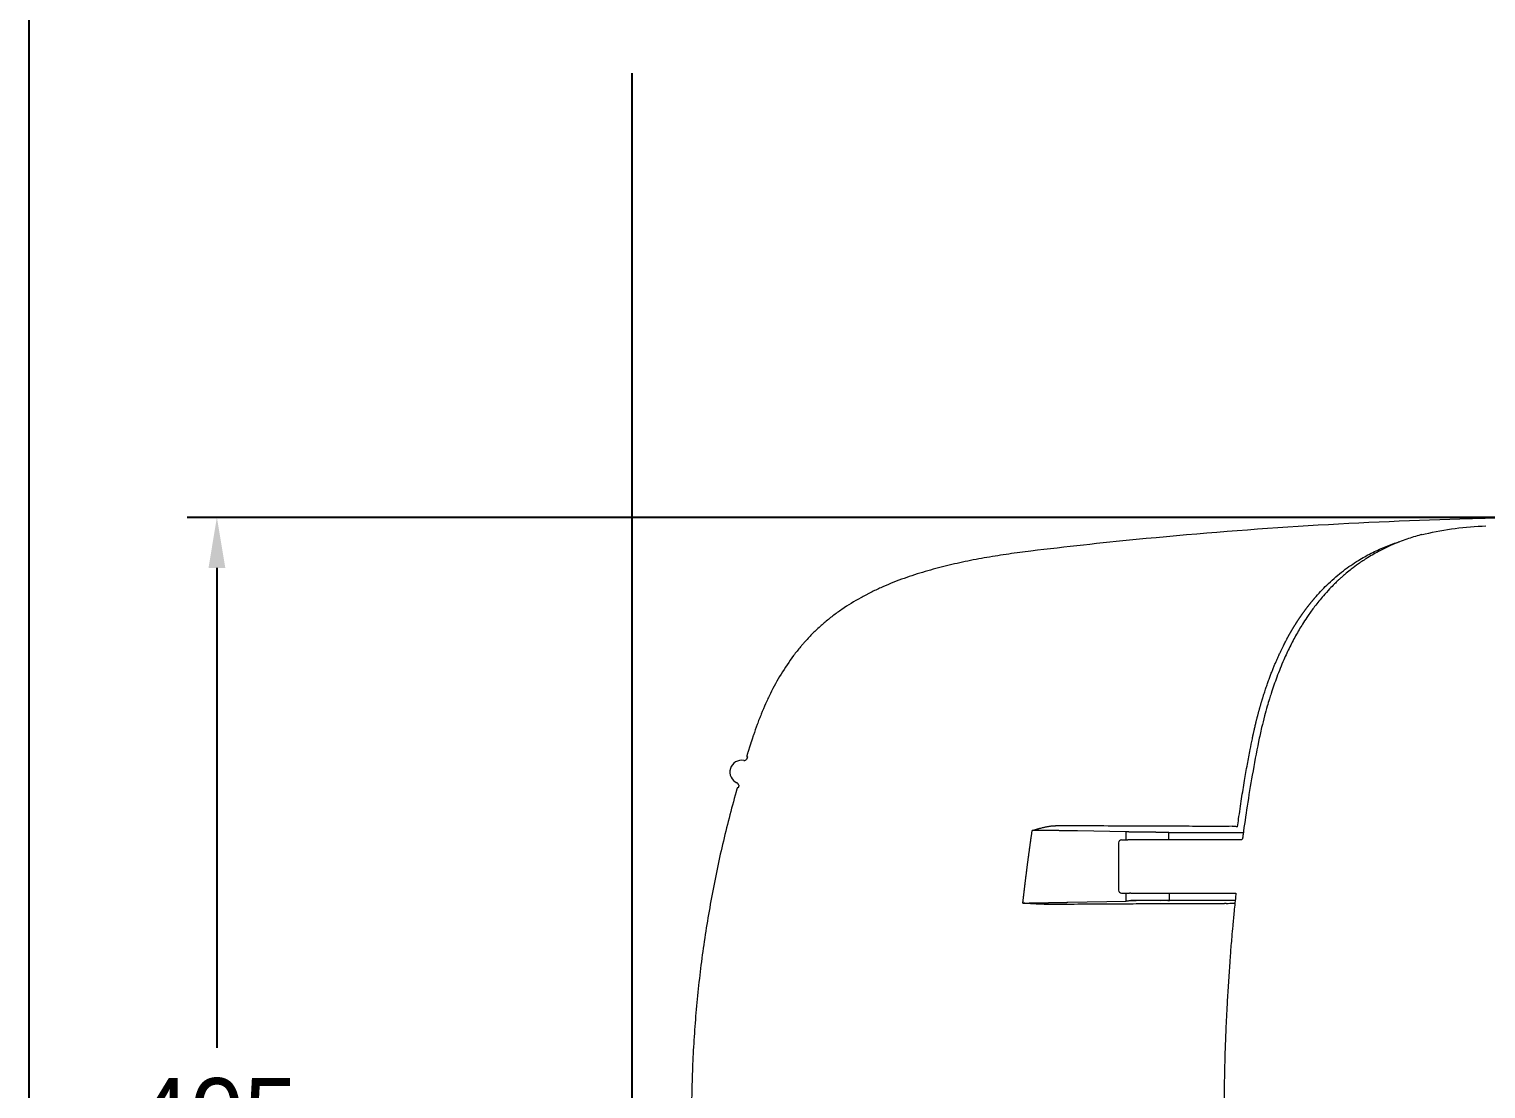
# Model space of a CAD drawing. Header units: millimetres. Extents: x 0 to 1800, y -67 to 2530.
# Drawn here: x 0 to 491.1, y 1594 to 1951.3 of the extents above; entities that cross this region are included whole.
import ezdxf

# ---------------------------------------------------------------- set-up
doc = ezdxf.new("R2010")
doc.units = ezdxf.units.MM
for name, color, linetype in [('내부선 및 부속', 4, 'Continuous'), ('도각라인', 7, 'Continuous'), ('외형선', 3, 'Continuous'), ('치수선', 7, 'Continuous')]:
    doc.layers.add(name, color=color, linetype=linetype)
doc.styles.add('____', font='')
doc.styles.get('____').set_extended_font_data('굴림')
doc.dimstyles.new('MSADIM', dxfattribs={"dimtxt": 33, "dimasz": 17, "dimexe": 10, "dimexo": 7.5, "dimgap": 10, "dimtad": 0, "dimtih": 1, "dimtoh": 1, "dimdec": 0, "dimzin": 1, "dimdsep": 46, "dimtxsty": '____', "dimcen": 11.25, "dimadec": 0, "dimazin": 0, "dimtfac": 1, "dimtdec": 0, "dimtix": 1, "dimtmove": 0, "dimatfit": 3, "dimfxl": 0, "dimtolj": 1, "dimtzin": 1, "dimarcsym": 0})

# ---------------------------------------------------------------- blocks, each defined once
blk = doc.blocks.new('*D6')
at = {"layer": '치수선', "color": 0, "linetype": 'Continuous', "lineweight": -2}
for p, q in [((501.69, 1786.66), (53.3, 1786.66)), ((63.3, 1769.66), (63.3, 1607.75)), ((63.3, 1400.17), (63.3, 1562.08)), ((534.67, 1383.17), (53.3, 1383.17))]:
    blk.add_line(p, q, dxfattribs=at)
at = {"layer": '치수선', "color": 0, "linetype": 'Continuous'}
for points in [[(60.47, 1769.66), (66.14, 1769.66), (63.3, 1786.66)], [(60.47, 1400.17), (66.14, 1400.17), (63.3, 1383.17)]]:
    blk.add_solid(points, dxfattribs=at)
at = {"layer": '치수선', "color": 0, "linetype": 'Continuous', "insert": (63.3, 1584.92), "char_height": 25, "attachment_point": 5, "style": '____'}
blk.add_mtext('\\A1;405', dxfattribs=at)

msp = doc.modelspace()

# ---------------------------------------------------------------- linework, layer by layer
at = {"layer": '내부선 및 부속', "linetype": 'Continuous', "lineweight": 13}
for p, q in [((369.85, 1680.6), (353.47, 1680.95)), ((369.85, 1677.95), (369.85, 1680.6)), ((384.2, 1677.95), (384.2, 1680.46)), ((384.2, 1680.46), (409.36, 1680.46)), ((367.3, 1676.95), (367.3, 1660.95)), ((368.3, 1677.95), (370.41, 1677.95)), ((372.41, 1677.95), (370.41, 1677.95)), ((350.18, 1656.88), (369.85, 1657.3)), ((368.3, 1659.95), (370.41, 1659.95)), ((369.85, 1657.3), (369.85, 1659.95)), ((370.41, 1659.95), (370.93, 1659.95)), ((371.4, 1659.95), (371.46, 1659.95)), ((383.86, 1657.45), (371.41, 1657.45)), ((371.46, 1659.95), (372.41, 1659.95)), ((406.6, 1657.44), (384.2, 1657.44)), ((384.45, 1659.95), (385.48, 1659.95))]:
    msp.add_line(p, q, dxfattribs=at)
for centre, start, end in [((368.3, 1676.95), 90, 180), ((368.3, 1660.95), 180, 270)]:
    msp.add_arc(centre, 1, start, end, dxfattribs=at)
for points, knots in [([(469.73, 1780.88), (470.02, 1780.95), (470.31, 1781.03), (477.27, 1782.78), (484.17, 1783.51), (491.11, 1783.81)], [0, 0, 0, 0, 0.042002, 0.042002, 1, 1, 1, 1]), ([(448.13, 1772.16), (448.83, 1772.6), (449.54, 1773.02), (450.98, 1773.83), (451.71, 1774.22), (453.17, 1774.97), (453.91, 1775.32), (455.4, 1776.01), (456.15, 1776.33), (457.66, 1776.95), (458.42, 1777.25), (459.95, 1777.81), (460.72, 1778.08), (461.61, 1778.37), (461.73, 1778.41), (461.85, 1778.45)], [0, 0, 0, 0, 0.162529, 0.162529, 0.325058, 0.325058, 0.487587, 0.487587, 0.650116, 0.650116, 0.812645, 0.812645, 0.975174, 0.975174, 1, 1, 1, 1]), ([(469.54, 1780.85), (469.4, 1780.82), (468.47, 1780.58), (466.76, 1780.08), (464.38, 1779.31), (461.79, 1778.37), (458.76, 1777.11), (455.15, 1775.37), (452.59, 1773.91), (451.23, 1773.06)], [0, 0, 0, 0, 0.021957, 0.145688, 0.269262, 0.398923, 0.562254, 0.762568, 1, 1, 1, 1]), ([(451.23, 1773.06), (450.18, 1772.4), (448.33, 1771.17), (445.95, 1769.4), (444.2, 1767.98), (442.97, 1766.93), (442.05, 1766.1), (441.14, 1765.26), (439.92, 1764.09), (438.25, 1762.39), (437.01, 1761.02), (436.32, 1760.23)], [0, 0, 0, 0, 0.193782, 0.345654, 0.455665, 0.53807, 0.591425, 0.642931, 0.72663, 0.845647, 1, 1, 1, 1]), ([(433.86, 1759.99), (435.21, 1761.53), (438.18, 1764.63), (442.95, 1768.71), (446.41, 1771.1), (448.13, 1772.16)], [0, 0, 0, 0, 0.316377, 0.669705, 1, 1, 1, 1]), ([(412.39, 1712.05), (412.39, 1712.08), (412.4, 1712.13), (412.42, 1712.2), (412.44, 1712.28), (412.45, 1712.35), (412.47, 1712.43), (412.48, 1712.5), (412.49, 1712.56), (412.5, 1712.61), (412.51, 1712.65), (412.52, 1712.7), (412.53, 1712.76), (412.55, 1712.83), (412.56, 1712.91), (412.58, 1713), (412.6, 1713.09), (412.62, 1713.2), (412.65, 1713.31), (412.67, 1713.43), (412.7, 1713.56), (412.73, 1713.7), (412.78, 1713.92), (412.85, 1714.25), (412.95, 1714.7), (413.08, 1715.25), (413.22, 1715.88), (413.38, 1716.53), (413.53, 1717.15), (413.66, 1717.69), (413.78, 1718.17), (413.88, 1718.58), (413.97, 1718.94), (414.06, 1719.28), (414.15, 1719.62), (414.24, 1719.96), (414.33, 1720.31), (414.42, 1720.65), (414.51, 1721), (414.6, 1721.34), (414.7, 1721.69), (414.8, 1722.04), (414.89, 1722.39), (414.99, 1722.74), (415.09, 1723.09), (415.19, 1723.45), (415.3, 1723.8), (415.4, 1724.16), (415.51, 1724.51), (415.61, 1724.87), (415.72, 1725.23), (415.83, 1725.59), (415.94, 1725.95), (416.06, 1726.31), (416.3, 1727.1), (416.69, 1728.29), (417.22, 1729.85), (417.74, 1731.35), (418.26, 1732.76), (418.77, 1734.11), (419.28, 1735.39), (419.77, 1736.6), (420.25, 1737.75), (420.72, 1738.82), (421.2, 1739.91), (421.69, 1740.98), (422.19, 1742.01), (422.63, 1742.92), (423.02, 1743.7), (423.36, 1744.36), (423.64, 1744.9), (423.86, 1745.32), (424.02, 1745.63), (424.12, 1745.82), (424.19, 1745.94), (424.24, 1746.03), (424.29, 1746.12), (424.34, 1746.22), (424.4, 1746.31), (424.45, 1746.41), (424.5, 1746.51), (424.55, 1746.6), (424.61, 1746.7), (424.66, 1746.8), (424.71, 1746.89), (424.77, 1746.99), (424.82, 1747.08), (424.87, 1747.18), (424.93, 1747.27), (424.98, 1747.37), (425.04, 1747.46), (425.09, 1747.56), (425.14, 1747.65), (425.2, 1747.75), (425.25, 1747.84), (425.31, 1747.94), (425.36, 1748.03), (425.42, 1748.13), (425.47, 1748.22), (425.53, 1748.32), (425.58, 1748.41), (425.64, 1748.5), (425.69, 1748.6), (425.75, 1748.69), (425.8, 1748.79), (425.86, 1748.88), (425.91, 1748.97), (425.97, 1749.07), (426.03, 1749.16), (426.08, 1749.25), (426.14, 1749.35), (426.19, 1749.44), (426.25, 1749.53), (426.31, 1749.62), (426.36, 1749.72), (426.42, 1749.81), (426.48, 1749.9), (426.53, 1749.99), (426.59, 1750.09), (426.65, 1750.18), (426.7, 1750.27), (426.76, 1750.36), (426.82, 1750.45), (426.88, 1750.54), (426.93, 1750.64), (426.98, 1750.7), (427, 1750.74), (427.01, 1750.76), (427.03, 1750.78), (427.04, 1750.8), (427.06, 1750.83), (427.07, 1750.86), (427.09, 1750.89), (427.11, 1750.92), (427.14, 1750.95), (427.16, 1750.99), (427.18, 1751.03), (427.21, 1751.07), (427.24, 1751.12), (427.27, 1751.16), (427.3, 1751.21), (427.33, 1751.26), (427.37, 1751.32), (427.4, 1751.38), (427.44, 1751.43), (427.48, 1751.49), (427.52, 1751.56), (427.56, 1751.62), (427.61, 1751.69), (427.65, 1751.76), (427.7, 1751.83), (427.75, 1751.91), (427.8, 1751.99), (427.85, 1752.07), (427.91, 1752.15), (427.96, 1752.23), (428.02, 1752.32), (428.08, 1752.41), (428.14, 1752.5), (428.2, 1752.59), (428.27, 1752.69), (428.33, 1752.79), (428.4, 1752.89), (428.47, 1752.99), (428.54, 1753.09), (428.61, 1753.2), (428.69, 1753.31), (428.76, 1753.42), (428.84, 1753.53), (428.92, 1753.65), (429, 1753.76), (429.08, 1753.88), (429.17, 1754), (429.25, 1754.13), (429.34, 1754.25), (429.43, 1754.38), (429.53, 1754.51), (429.62, 1754.64), (429.72, 1754.77), (429.81, 1754.91), (429.91, 1755.05), (430.02, 1755.19), (430.12, 1755.33), (430.22, 1755.47), (430.33, 1755.62), (430.44, 1755.76), (430.55, 1755.91), (430.67, 1756.06), (430.78, 1756.22), (430.9, 1756.37), (431.02, 1756.53), (431.14, 1756.69), (431.26, 1756.85), (431.39, 1757.01), (431.52, 1757.17), (431.65, 1757.34), (431.78, 1757.5), (431.91, 1757.67), (432.05, 1757.84), (432.19, 1758.01), (432.33, 1758.18), (432.47, 1758.36), (432.62, 1758.54), (432.76, 1758.71), (432.91, 1758.89), (433.06, 1759.07), (433.22, 1759.25), (433.38, 1759.44), (433.53, 1759.62), (433.69, 1759.81), (433.8, 1759.93), (433.86, 1759.99)], [0, 0, 0, 0, 0.001379, 0.002753, 0.004119, 0.00548, 0.006833, 0.008181, 0.009522, 0.010122, 0.010885, 0.011811, 0.012901, 0.014155, 0.015572, 0.017152, 0.018896, 0.020804, 0.022875, 0.02511, 0.027508, 0.03007, 0.032795, 0.039496, 0.047898, 0.058003, 0.06981, 0.082517, 0.093947, 0.1041, 0.112976, 0.120575, 0.126851, 0.133158, 0.139495, 0.145863, 0.152261, 0.158689, 0.165148, 0.171637, 0.178156, 0.184706, 0.191286, 0.197896, 0.204536, 0.211207, 0.217908, 0.22464, 0.231401, 0.238193, 0.245015, 0.251868, 0.258751, 0.265664, 0.272607, 0.304024, 0.334262, 0.36332, 0.391197, 0.417895, 0.443413, 0.467752, 0.490914, 0.5129, 0.533709, 0.55785, 0.579486, 0.598616, 0.615242, 0.629362, 0.640978, 0.650089, 0.656695, 0.660797, 0.662395, 0.664505, 0.666615, 0.668726, 0.670836, 0.672946, 0.675057, 0.677167, 0.679277, 0.681387, 0.683497, 0.685607, 0.687717, 0.689827, 0.691937, 0.694047, 0.696157, 0.698267, 0.700377, 0.702486, 0.704596, 0.706706, 0.708816, 0.710925, 0.713035, 0.715145, 0.717254, 0.719364, 0.721473, 0.723583, 0.725692, 0.727802, 0.729911, 0.732021, 0.73413, 0.73624, 0.738349, 0.740458, 0.742567, 0.744677, 0.746786, 0.748895, 0.751004, 0.753114, 0.755223, 0.757332, 0.759441, 0.76155, 0.763659, 0.765768, 0.767877, 0.769986, 0.770344, 0.770758, 0.771228, 0.771754, 0.772335, 0.772973, 0.773666, 0.774416, 0.775221, 0.776083, 0.777, 0.777973, 0.779003, 0.780088, 0.781229, 0.782426, 0.783679, 0.784988, 0.786352, 0.787773, 0.78925, 0.790782, 0.792371, 0.794015, 0.795716, 0.797472, 0.799285, 0.801153, 0.803077, 0.805057, 0.807093, 0.809185, 0.811333, 0.813537, 0.815797, 0.818113, 0.820484, 0.822912, 0.825395, 0.827935, 0.83053, 0.833181, 0.835888, 0.838652, 0.841471, 0.844345, 0.847276, 0.850263, 0.853305, 0.856404, 0.859558, 0.862768, 0.866035, 0.869357, 0.872734, 0.876168, 0.879658, 0.883203, 0.886804, 0.890461, 0.894174, 0.897942, 0.901767, 0.905647, 0.909583, 0.913575, 0.917622, 0.921726, 0.925885, 0.930099, 0.93437, 0.938696, 0.943078, 0.947515, 0.952009, 0.956557, 0.961162, 0.965822, 0.970538, 0.975309, 0.980136, 0.985019, 0.989957, 0.994951, 1, 1, 1, 1]), ([(436.32, 1760.23), (435.31, 1759.06), (433.55, 1756.89), (431.35, 1753.84), (429.72, 1751.37), (428.42, 1749.26), (426.86, 1746.56), (425, 1743.05), (422.77, 1738.26), (420.65, 1733.02), (419.11, 1728.59), (418.06, 1725.28), (417.31, 1722.76), (416.43, 1719.53), (415.44, 1715.57), (414.81, 1712.66), (414.49, 1711.08)], [0, 0, 0, 0, 0.092054, 0.164814, 0.218632, 0.261859, 0.306048, 0.3952, 0.484661, 0.598326, 0.703254, 0.737518, 0.784188, 0.843519, 0.91548, 1, 1, 1, 1]), ([(407.39, 1682.31), (407.51, 1683.2), (407.95, 1686.37), (408.71, 1691.58), (409.7, 1697.73), (410.66, 1703.24), (411.56, 1707.95), (412.13, 1710.82), (412.39, 1712.05)], [0, 0, 0, 0, 0.088828, 0.31687, 0.521925, 0.707122, 0.874278, 1, 1, 1, 1]), ([(414.49, 1711.08), (413.73, 1707.34), (412.36, 1700.11), (410.65, 1689.61), (409.67, 1682.88), (409.24, 1679.65)], [0, 0, 0, 0, 0.361311, 0.694624, 1, 1, 1, 1]), ([(335.02, 1656.61), (335.04, 1656.74), (335.06, 1657), (335.11, 1657.38), (335.15, 1657.77), (335.19, 1658.15), (335.24, 1658.53), (335.28, 1658.92), (335.32, 1659.3), (335.37, 1659.68), (335.41, 1660.06), (335.46, 1660.44), (335.5, 1660.82), (335.55, 1661.2), (335.59, 1661.58), (335.64, 1661.96), (335.68, 1662.34), (335.73, 1662.72), (335.77, 1663.1), (335.82, 1663.47), (335.86, 1663.85), (335.91, 1664.23), (335.95, 1664.6), (336, 1664.98), (336.05, 1665.36), (336.09, 1665.73), (336.14, 1666.11), (336.19, 1666.48), (336.23, 1666.85), (336.28, 1667.23), (336.33, 1667.6), (336.38, 1667.97), (336.42, 1668.34), (336.47, 1668.72), (336.52, 1669.09), (336.57, 1669.46), (336.61, 1669.83), (336.66, 1670.2), (336.71, 1670.57), (336.76, 1670.94), (336.81, 1671.31), (336.86, 1671.67), (336.91, 1672.04), (336.96, 1672.41), (337, 1672.78), (337.05, 1673.14), (337.1, 1673.51), (337.15, 1673.87), (337.2, 1674.24), (337.25, 1674.6), (337.3, 1674.97), (337.35, 1675.33), (337.4, 1675.7), (337.45, 1676.06), (337.5, 1676.42), (337.55, 1676.79), (337.61, 1677.15), (337.66, 1677.51), (337.71, 1677.87), (337.76, 1678.23), (337.81, 1678.59), (337.86, 1678.95), (337.91, 1679.31), (337.96, 1679.67), (338.02, 1680.03), (338.07, 1680.39), (338.12, 1680.74), (338.15, 1680.98), (338.17, 1681.1)], [0, 0, 0, 0, 0.015661, 0.031307, 0.046936, 0.06255, 0.078149, 0.093731, 0.109298, 0.124849, 0.140385, 0.155905, 0.171409, 0.186897, 0.20237, 0.217827, 0.233268, 0.248694, 0.264104, 0.279498, 0.294876, 0.310239, 0.325587, 0.340918, 0.356234, 0.371534, 0.386818, 0.402087, 0.41734, 0.432578, 0.4478, 0.463006, 0.478196, 0.493371, 0.50853, 0.523673, 0.538801, 0.553913, 0.56901, 0.584091, 0.599156, 0.614205, 0.629239, 0.644257, 0.65926, 0.674246, 0.689218, 0.704173, 0.719113, 0.734037, 0.748946, 0.763839, 0.778716, 0.793578, 0.808424, 0.823254, 0.838069, 0.852868, 0.867652, 0.88242, 0.897172, 0.911909, 0.92663, 0.941335, 0.956025, 0.970699, 0.985357, 1, 1, 1, 1]), ([(338.17, 1681.1), (338.21, 1681.11), (338.31, 1681.14), (338.48, 1681.19), (338.71, 1681.25), (338.99, 1681.33), (339.31, 1681.42), (339.64, 1681.51), (339.95, 1681.6), (340.23, 1681.68), (340.61, 1681.78), (341.09, 1681.91), (341.67, 1682.05), (342.2, 1682.18), (342.7, 1682.3), (343.19, 1682.4), (343.66, 1682.48), (344.11, 1682.56), (344.43, 1682.6), (344.65, 1682.63), (344.76, 1682.64), (344.86, 1682.65), (344.97, 1682.66), (345.08, 1682.67), (345.18, 1682.68), (345.28, 1682.69), (345.38, 1682.69), (345.48, 1682.7), (345.58, 1682.7), (345.68, 1682.71), (345.78, 1682.71), (345.87, 1682.71), (345.97, 1682.71), (346.03, 1682.71), (346.06, 1682.71)], [0, 0, 0, 0, 0.015391, 0.037645, 0.066762, 0.102736, 0.145565, 0.1899, 0.229699, 0.264965, 0.295699, 0.375617, 0.449433, 0.517164, 0.578831, 0.641216, 0.700549, 0.756857, 0.810174, 0.823907, 0.837483, 0.850901, 0.864164, 0.877271, 0.890223, 0.903022, 0.915668, 0.928162, 0.940506, 0.952699, 0.964745, 0.976642, 0.988394, 1, 1, 1, 1]), ([(353.47, 1680.95), (353.45, 1680.95), (353.4, 1680.95), (353.33, 1680.95), (353.24, 1680.96), (353.13, 1680.96), (353, 1680.96), (352.85, 1680.96), (352.69, 1680.96), (352.5, 1680.97), (352.3, 1680.97), (352.08, 1680.97), (351.83, 1680.98), (351.57, 1680.98), (351.28, 1680.98), (350.97, 1680.99), (350.53, 1680.99), (349.99, 1681), (349.36, 1681.01), (348.76, 1681.02), (348.19, 1681.02), (347.66, 1681.03), (346.95, 1681.04), (346.06, 1681.05), (344.98, 1681.06), (343.95, 1681.07), (343.22, 1681.07), (342.8, 1681.07), (342.65, 1681.08), (342.51, 1681.08), (342.36, 1681.08), (342.22, 1681.08), (342.08, 1681.08), (341.94, 1681.08), (341.79, 1681.08), (341.65, 1681.08), (341.51, 1681.08), (341.37, 1681.08), (341.23, 1681.08), (341.09, 1681.09), (340.95, 1681.09), (340.82, 1681.09), (340.68, 1681.09), (340.54, 1681.09), (340.4, 1681.09), (340.27, 1681.09), (340.13, 1681.09), (340, 1681.09), (339.86, 1681.09), (339.73, 1681.09), (339.6, 1681.09), (339.46, 1681.1), (339.33, 1681.1), (339.2, 1681.1), (339.07, 1681.1), (338.94, 1681.1), (338.81, 1681.1), (338.68, 1681.1), (338.55, 1681.1), (338.43, 1681.1), (338.3, 1681.1), (338.21, 1681.1), (338.17, 1681.1)], [0, 0, 0, 0, 0.004319, 0.009944, 0.016876, 0.025121, 0.034682, 0.045566, 0.057777, 0.071322, 0.086208, 0.10244, 0.120027, 0.138975, 0.15929, 0.180979, 0.204048, 0.24961, 0.292454, 0.332531, 0.369802, 0.404236, 0.435809, 0.507211, 0.575476, 0.640513, 0.702258, 0.711271, 0.720256, 0.729212, 0.738141, 0.74704, 0.755911, 0.764752, 0.773564, 0.782348, 0.791101, 0.799825, 0.808519, 0.817184, 0.825818, 0.834422, 0.842996, 0.851539, 0.860052, 0.868534, 0.876986, 0.885406, 0.893796, 0.902154, 0.910482, 0.918778, 0.927042, 0.935276, 0.943477, 0.951647, 0.959786, 0.967892, 0.975967, 0.98401, 0.992021, 1, 1, 1, 1]), ([(397.54, 1682.49), (394.71, 1682.49), (388.25, 1682.5), (377.99, 1682.54), (366.57, 1682.59), (355.92, 1682.65), (348.96, 1682.69), (346.06, 1682.71)], [0, 0, 0, 0, 0.175997, 0.392456, 0.605804, 0.836682, 1, 1, 1, 1]), ([(384.2, 1680.46), (384.18, 1680.46), (384.15, 1680.46), (384.1, 1680.46), (384.06, 1680.46), (384.01, 1680.46), (383.96, 1680.46), (383.91, 1680.46), (383.86, 1680.46), (383.81, 1680.46), (383.76, 1680.46), (383.71, 1680.46), (383.66, 1680.46), (383.61, 1680.46), (383.56, 1680.46), (383.51, 1680.46), (383.46, 1680.46), (383.41, 1680.46), (383.36, 1680.46), (383.31, 1680.46), (383.26, 1680.46), (383.21, 1680.46), (383.16, 1680.46), (383.11, 1680.46), (383.05, 1680.46), (383, 1680.46), (382.95, 1680.46), (382.9, 1680.46), (382.85, 1680.46), (382.79, 1680.46), (382.74, 1680.46), (382.69, 1680.46), (382.63, 1680.46), (382.58, 1680.46), (382.53, 1680.46), (382.47, 1680.46), (382.42, 1680.46), (382.37, 1680.46), (382.31, 1680.46), (382.26, 1680.46), (382.2, 1680.46), (382.15, 1680.46), (382.09, 1680.46), (382.04, 1680.46), (381.98, 1680.46), (381.93, 1680.46), (381.87, 1680.46), (381.82, 1680.46), (381.76, 1680.46), (381.7, 1680.46), (381.65, 1680.46), (381.59, 1680.46), (381.53, 1680.47), (381.48, 1680.47), (381.42, 1680.47), (381.36, 1680.47), (381.31, 1680.47), (381.25, 1680.47), (381.19, 1680.47), (381.13, 1680.47), (381.08, 1680.47), (381.02, 1680.47), (380.96, 1680.47), (380.9, 1680.47), (380.84, 1680.47), (380.79, 1680.47), (380.73, 1680.47), (380.67, 1680.47), (380.61, 1680.47), (380.55, 1680.47), (380.49, 1680.47), (380.43, 1680.47), (380.37, 1680.47), (380.31, 1680.47), (380.25, 1680.47), (380.19, 1680.47), (380.13, 1680.47), (380.07, 1680.47), (380.01, 1680.47), (379.95, 1680.47), (379.89, 1680.47), (379.83, 1680.48), (379.77, 1680.48), (379.71, 1680.48), (379.65, 1680.48), (379.59, 1680.48), (379.52, 1680.48), (379.46, 1680.48), (379.4, 1680.48), (379.34, 1680.48), (379.28, 1680.48), (379.22, 1680.48), (379.15, 1680.48), (379.09, 1680.48), (379.03, 1680.48), (378.97, 1680.48), (378.9, 1680.48), (378.84, 1680.48), (378.78, 1680.48), (378.72, 1680.48), (378.65, 1680.48), (378.59, 1680.48), (378.53, 1680.49), (378.46, 1680.49), (378.4, 1680.49), (378.34, 1680.49), (378.27, 1680.49), (378.21, 1680.49), (378.14, 1680.49), (378.08, 1680.49), (378.02, 1680.49), (377.95, 1680.49), (377.89, 1680.49), (377.82, 1680.49), (377.76, 1680.49), (377.7, 1680.49), (377.63, 1680.49), (377.57, 1680.49), (377.5, 1680.49), (377.44, 1680.49), (377.37, 1680.5), (377.31, 1680.5), (377.24, 1680.5), (377.18, 1680.5), (377.11, 1680.5), (377.05, 1680.5), (376.98, 1680.5), (376.92, 1680.5), (376.85, 1680.5), (376.79, 1680.5), (376.72, 1680.5), (376.66, 1680.5), (376.59, 1680.5), (376.52, 1680.5), (376.46, 1680.5), (376.39, 1680.51), (376.33, 1680.51), (376.26, 1680.51), (376.2, 1680.51), (376.13, 1680.51), (376.06, 1680.51), (376, 1680.51), (375.93, 1680.51), (375.87, 1680.51), (375.8, 1680.51), (375.73, 1680.51), (375.67, 1680.51), (375.6, 1680.51), (375.53, 1680.51), (375.47, 1680.52), (375.4, 1680.52), (375.34, 1680.52), (375.27, 1680.52), (375.2, 1680.52), (375.14, 1680.52), (375.07, 1680.52), (375, 1680.52), (374.94, 1680.52), (374.87, 1680.52), (374.8, 1680.52), (374.74, 1680.52), (374.67, 1680.53), (374.61, 1680.53), (374.54, 1680.53), (374.47, 1680.53), (374.41, 1680.53), (374.34, 1680.53), (374.27, 1680.53), (374.21, 1680.53), (374.14, 1680.53), (374.07, 1680.53), (374.01, 1680.53), (373.94, 1680.53), (373.88, 1680.54), (373.81, 1680.54), (373.74, 1680.54), (373.68, 1680.54), (373.61, 1680.54), (373.54, 1680.54), (373.48, 1680.54), (373.41, 1680.54), (373.35, 1680.54), (373.28, 1680.54), (373.21, 1680.54), (373.15, 1680.55), (373.08, 1680.55), (373.02, 1680.55), (372.95, 1680.55), (372.89, 1680.55), (372.82, 1680.55), (372.75, 1680.55), (372.69, 1680.55), (372.62, 1680.55), (372.56, 1680.55), (372.49, 1680.56), (372.43, 1680.56), (372.36, 1680.56), (372.3, 1680.56), (372.23, 1680.56), (372.17, 1680.56), (372.1, 1680.56), (372.04, 1680.56), (371.97, 1680.56), (371.91, 1680.57), (371.85, 1680.57), (371.78, 1680.57), (371.72, 1680.57), (371.65, 1680.57), (371.59, 1680.57), (371.52, 1680.57), (371.46, 1680.57), (371.4, 1680.57), (371.33, 1680.57), (371.27, 1680.58), (371.21, 1680.58), (371.14, 1680.58), (371.08, 1680.58), (371.02, 1680.58), (370.95, 1680.58), (370.89, 1680.58), (370.83, 1680.58), (370.77, 1680.58), (370.7, 1680.59), (370.64, 1680.59), (370.58, 1680.59), (370.52, 1680.59), (370.46, 1680.59), (370.39, 1680.59), (370.33, 1680.59), (370.27, 1680.59), (370.21, 1680.6), (370.15, 1680.6), (370.09, 1680.6), (370.03, 1680.6), (369.97, 1680.6), (369.91, 1680.6), (369.87, 1680.6), (369.85, 1680.6)], [0, 0, 0, 0, 0.003695, 0.007396, 0.011101, 0.014811, 0.018525, 0.022245, 0.025969, 0.029698, 0.033431, 0.03717, 0.040913, 0.044661, 0.048414, 0.052172, 0.055934, 0.059702, 0.063474, 0.06725, 0.071032, 0.074818, 0.078609, 0.082405, 0.086206, 0.090012, 0.093822, 0.097637, 0.101457, 0.105281, 0.109111, 0.112945, 0.116784, 0.120628, 0.124476, 0.12833, 0.132188, 0.136051, 0.139918, 0.143791, 0.147668, 0.15155, 0.155437, 0.159328, 0.163225, 0.167126, 0.171032, 0.174943, 0.178858, 0.182779, 0.186704, 0.190634, 0.194568, 0.198508, 0.202452, 0.206401, 0.210355, 0.214313, 0.218277, 0.222245, 0.226218, 0.230195, 0.234178, 0.238165, 0.242157, 0.246154, 0.250156, 0.254162, 0.258173, 0.262189, 0.26621, 0.270236, 0.274266, 0.278301, 0.282341, 0.286386, 0.290435, 0.29449, 0.298549, 0.302613, 0.306681, 0.310755, 0.314833, 0.318916, 0.323004, 0.327096, 0.331194, 0.335296, 0.339403, 0.343514, 0.347631, 0.351752, 0.355878, 0.360009, 0.364145, 0.368285, 0.37243, 0.37658, 0.380735, 0.384895, 0.389059, 0.393228, 0.397402, 0.401581, 0.405764, 0.409952, 0.414145, 0.418343, 0.422546, 0.426753, 0.430965, 0.435182, 0.439404, 0.443631, 0.447862, 0.452098, 0.456339, 0.460585, 0.464835, 0.469091, 0.473351, 0.477616, 0.481885, 0.48616, 0.490439, 0.494723, 0.499012, 0.503305, 0.507603, 0.511907, 0.516214, 0.520527, 0.524845, 0.529167, 0.533494, 0.537826, 0.542163, 0.546504, 0.55085, 0.555201, 0.559557, 0.563917, 0.568283, 0.572653, 0.577028, 0.581408, 0.585792, 0.590181, 0.594575, 0.598974, 0.603378, 0.607786, 0.6122, 0.616618, 0.62104, 0.625468, 0.6299, 0.634338, 0.638779, 0.643226, 0.647678, 0.652134, 0.656595, 0.661061, 0.665532, 0.670007, 0.674487, 0.678972, 0.683462, 0.687957, 0.692456, 0.69696, 0.701469, 0.705983, 0.710501, 0.715025, 0.719553, 0.724086, 0.728623, 0.733166, 0.737713, 0.742265, 0.746822, 0.751384, 0.75595, 0.760521, 0.765097, 0.769678, 0.774264, 0.778854, 0.783449, 0.788049, 0.792654, 0.797263, 0.801877, 0.806496, 0.81112, 0.815749, 0.820382, 0.825021, 0.829664, 0.834311, 0.838964, 0.843621, 0.848283, 0.85295, 0.857622, 0.862299, 0.86698, 0.871666, 0.876357, 0.881052, 0.885753, 0.890458, 0.895168, 0.899883, 0.904603, 0.909327, 0.914056, 0.91879, 0.923529, 0.928272, 0.933021, 0.937774, 0.942532, 0.947294, 0.952062, 0.956834, 0.961611, 0.966393, 0.97118, 0.975971, 0.980767, 0.985568, 0.990374, 0.995185, 1, 1, 1, 1]), ([(405.54, 1682.5), (404.25, 1682.49), (402.93, 1682.49), (400.93, 1682.49), (400.25, 1682.49), (398.9, 1682.49), (398.22, 1682.49), (397.54, 1682.49)], [0, 0, 0, 0, 0.5, 0.5, 0.75, 0.75, 1, 1, 1, 1]), ([(407.39, 1682.31), (407.39, 1682.31), (407.38, 1682.31), (407.36, 1682.31), (407.35, 1682.31), (407.34, 1682.32), (407.32, 1682.32), (407.31, 1682.32), (407.29, 1682.32), (407.28, 1682.33), (407.26, 1682.33), (407.25, 1682.33), (407.23, 1682.33), (407.22, 1682.34), (407.21, 1682.34), (407.19, 1682.34), (407.18, 1682.34), (407.16, 1682.35), (407.15, 1682.35), (407.13, 1682.35), (407.12, 1682.35), (407.1, 1682.35), (407.09, 1682.36), (407.08, 1682.36), (407.06, 1682.36), (407.05, 1682.36), (407.03, 1682.36), (407.02, 1682.37), (407, 1682.37), (406.99, 1682.37), (406.98, 1682.37), (406.96, 1682.37), (406.95, 1682.38), (406.93, 1682.38), (406.92, 1682.38), (406.91, 1682.38), (406.89, 1682.38), (406.88, 1682.39), (406.87, 1682.39), (406.85, 1682.39), (406.84, 1682.39), (406.83, 1682.39), (406.81, 1682.39), (406.8, 1682.4), (406.79, 1682.4), (406.77, 1682.4), (406.76, 1682.4), (406.75, 1682.4), (406.74, 1682.4), (406.72, 1682.4), (406.71, 1682.41), (406.7, 1682.41), (406.69, 1682.41), (406.68, 1682.41), (406.66, 1682.41), (406.65, 1682.41), (406.64, 1682.41), (406.63, 1682.42), (406.62, 1682.42), (406.6, 1682.42), (406.57, 1682.42), (406.53, 1682.43), (406.49, 1682.43), (406.45, 1682.43), (406.41, 1682.44), (406.37, 1682.44), (406.33, 1682.45), (406.29, 1682.45), (406.25, 1682.45), (406.21, 1682.46), (406.17, 1682.46), (406.13, 1682.46), (406.09, 1682.47), (406.05, 1682.47), (406.02, 1682.47), (405.98, 1682.47), (405.94, 1682.48), (405.91, 1682.48), (405.87, 1682.48), (405.83, 1682.48), (405.8, 1682.48), (405.77, 1682.49), (405.73, 1682.49), (405.7, 1682.49), (405.67, 1682.49), (405.63, 1682.49), (405.6, 1682.49), (405.57, 1682.5), (405.55, 1682.5), (405.54, 1682.5)], [0, 0, 0, 0, 0.009815, 0.019557, 0.029225, 0.038818, 0.048339, 0.057785, 0.067158, 0.076457, 0.085682, 0.094834, 0.103912, 0.112916, 0.121847, 0.130704, 0.139488, 0.148198, 0.156834, 0.165397, 0.173886, 0.182301, 0.190642, 0.19891, 0.207105, 0.215225, 0.223272, 0.231245, 0.239145, 0.24697, 0.254723, 0.262401, 0.270006, 0.277537, 0.284995, 0.292379, 0.29969, 0.306927, 0.31409, 0.321179, 0.328195, 0.335137, 0.342005, 0.3488, 0.35552, 0.362167, 0.36874, 0.375239, 0.381664, 0.388015, 0.394292, 0.400495, 0.406625, 0.41268, 0.418661, 0.424568, 0.430401, 0.43616, 0.441846, 0.447457, 0.467987, 0.488412, 0.508733, 0.528949, 0.549061, 0.56907, 0.588974, 0.608774, 0.628468, 0.648057, 0.667539, 0.686915, 0.706183, 0.725344, 0.744398, 0.763344, 0.782183, 0.800916, 0.819542, 0.838062, 0.856477, 0.874786, 0.89299, 0.911088, 0.929081, 0.946968, 0.96475, 0.982427, 1, 1, 1, 1]), ([(386.9, 1677.95), (384.26, 1677.95), (381.66, 1677.95), (377.94, 1677.95), (376.72, 1677.95), (374.42, 1677.95), (373.33, 1677.95), (372.41, 1677.95)], [0, 0, 0, 0, 0.5, 0.5, 0.75, 0.75, 1, 1, 1, 1]), ([(409.1, 1678.58), (409.09, 1678.53), (409.07, 1678.44), (409.01, 1678.26), (408.89, 1678.08), (408.72, 1677.95), (408.62, 1677.93), (408.57, 1677.94)], [0, 0, 0, 0, 0.13096, 0.261228, 0.514759, 0.758361, 1, 1, 1, 1]), ([(406.64, 1659.97), (406.67, 1659.98), (406.72, 1659.98), (406.77, 1659.92), (406.81, 1659.81), (406.82, 1659.67), (406.82, 1659.6), (406.81, 1659.55)], [0, 0, 0, 0, 0.242693, 0.487604, 0.739551, 0.868773, 1, 1, 1, 1]), ([(335.02, 1656.61), (335.04, 1656.61), (335.09, 1656.62), (335.16, 1656.62), (335.23, 1656.62), (335.3, 1656.62), (335.37, 1656.62), (335.44, 1656.62), (335.51, 1656.62), (335.58, 1656.62), (335.65, 1656.62), (335.73, 1656.62), (335.8, 1656.62), (335.88, 1656.62), (335.95, 1656.63), (336.03, 1656.63), (336.1, 1656.63), (336.18, 1656.63), (336.26, 1656.63), (336.34, 1656.63), (336.42, 1656.63), (336.5, 1656.63), (336.58, 1656.64), (336.66, 1656.64), (336.74, 1656.64), (336.82, 1656.64), (336.9, 1656.64), (336.98, 1656.64), (337.07, 1656.64), (337.15, 1656.64), (337.24, 1656.65), (337.32, 1656.65), (337.41, 1656.65), (337.5, 1656.65), (337.58, 1656.65), (337.67, 1656.65), (337.76, 1656.66), (337.85, 1656.66), (337.94, 1656.66), (338.03, 1656.66), (338.12, 1656.66), (338.21, 1656.66), (338.3, 1656.66), (338.39, 1656.67), (338.49, 1656.67), (338.58, 1656.67), (338.68, 1656.67), (338.77, 1656.67), (338.87, 1656.67), (338.96, 1656.68), (339.06, 1656.68), (339.16, 1656.68), (339.25, 1656.68), (339.35, 1656.68), (339.45, 1656.69), (339.55, 1656.69), (339.65, 1656.69), (339.75, 1656.69), (339.85, 1656.69), (339.95, 1656.69), (340.05, 1656.7), (340.16, 1656.7), (340.26, 1656.7), (340.36, 1656.7), (340.47, 1656.7), (340.57, 1656.7), (340.68, 1656.71), (340.78, 1656.71), (340.89, 1656.71), (341, 1656.71), (341.1, 1656.71), (341.21, 1656.72), (341.32, 1656.72), (341.43, 1656.72), (341.54, 1656.72), (341.65, 1656.72), (341.76, 1656.72), (341.87, 1656.73), (341.98, 1656.73), (342.09, 1656.73), (342.2, 1656.73), (342.31, 1656.73), (342.42, 1656.74), (342.54, 1656.74), (342.65, 1656.74), (342.76, 1656.74), (342.88, 1656.74), (342.99, 1656.74), (343.11, 1656.75), (343.22, 1656.75), (343.34, 1656.75), (343.45, 1656.75), (343.57, 1656.75), (343.69, 1656.76), (343.8, 1656.76), (343.92, 1656.76), (344.04, 1656.76), (344.16, 1656.76), (344.27, 1656.77), (344.39, 1656.77), (344.51, 1656.77), (344.63, 1656.77), (344.75, 1656.77), (344.87, 1656.77), (344.99, 1656.78), (345.11, 1656.78), (345.23, 1656.78), (345.35, 1656.78), (345.47, 1656.78), (345.59, 1656.79), (345.71, 1656.79), (345.83, 1656.79), (345.95, 1656.79), (346.07, 1656.79), (346.2, 1656.8), (346.32, 1656.8), (346.44, 1656.8), (346.56, 1656.8), (346.68, 1656.8), (346.8, 1656.81), (346.92, 1656.81), (347.05, 1656.81), (347.17, 1656.81), (347.29, 1656.81), (347.41, 1656.82), (347.53, 1656.82), (347.66, 1656.82), (347.78, 1656.82), (347.9, 1656.83), (348.02, 1656.83), (348.14, 1656.83), (348.26, 1656.83), (348.39, 1656.84), (348.51, 1656.84), (348.63, 1656.84), (348.75, 1656.84), (348.87, 1656.85), (348.99, 1656.85), (349.11, 1656.85), (349.23, 1656.85), (349.35, 1656.86), (349.47, 1656.86), (349.59, 1656.86), (349.71, 1656.86), (349.83, 1656.87), (349.95, 1656.87), (350.07, 1656.87), (350.15, 1656.88), (350.18, 1656.88)], [0, 0, 0, 0, 0.00433, 0.008695, 0.013095, 0.017531, 0.022002, 0.026508, 0.031051, 0.035628, 0.040242, 0.044891, 0.049575, 0.054296, 0.059052, 0.063844, 0.068671, 0.073535, 0.078434, 0.08337, 0.088341, 0.093348, 0.098391, 0.103471, 0.108586, 0.113737, 0.118925, 0.124148, 0.129408, 0.134704, 0.140036, 0.145404, 0.150809, 0.156249, 0.161726, 0.167239, 0.172788, 0.178374, 0.183995, 0.189653, 0.195348, 0.201078, 0.206845, 0.212648, 0.218487, 0.224362, 0.230274, 0.236222, 0.242206, 0.248226, 0.254282, 0.260375, 0.266503, 0.272668, 0.278869, 0.285105, 0.291378, 0.297687, 0.304031, 0.310412, 0.316828, 0.32328, 0.329768, 0.336292, 0.342851, 0.349446, 0.356076, 0.362742, 0.369443, 0.37618, 0.382951, 0.389759, 0.396601, 0.403478, 0.41039, 0.417338, 0.42432, 0.431336, 0.438388, 0.445474, 0.452594, 0.459749, 0.466938, 0.474161, 0.481419, 0.48871, 0.496035, 0.503393, 0.510786, 0.518211, 0.52567, 0.533162, 0.540688, 0.548246, 0.555837, 0.56346, 0.571116, 0.578804, 0.586525, 0.594277, 0.602062, 0.609878, 0.617725, 0.625604, 0.633514, 0.641455, 0.649427, 0.657429, 0.665461, 0.673524, 0.681617, 0.68974, 0.697892, 0.706074, 0.714285, 0.722525, 0.730793, 0.73909, 0.747416, 0.755769, 0.76415, 0.772559, 0.780995, 0.789458, 0.797948, 0.806465, 0.815008, 0.823577, 0.832172, 0.840792, 0.849438, 0.858108, 0.866804, 0.875524, 0.884267, 0.893035, 0.901827, 0.910641, 0.919479, 0.928339, 0.937222, 0.946126, 0.955053, 0.964001, 0.97297, 0.981959, 0.99097, 1, 1, 1, 1]), ([(342.18, 1656.24), (341.98, 1656.23), (341.52, 1656.23), (340.78, 1656.25), (339.94, 1656.28), (339.07, 1656.32), (338.19, 1656.37), (337.33, 1656.43), (336.5, 1656.49), (335.74, 1656.55), (335.25, 1656.6), (335.02, 1656.61)], [0, 0, 0, 0, 0.084637, 0.197732, 0.31671, 0.438963, 0.561708, 0.682092, 0.797214, 0.90415, 1, 1, 1, 1]), ([(342.18, 1656.24), (345.66, 1656.26), (350.71, 1656.29), (356.32, 1656.33), (358.66, 1656.34), (360.2, 1656.35), (361, 1656.36), (362.23, 1656.36), (362.73, 1656.37), (363.23, 1656.37)], [0, 0, 0, 0, 0.460379, 0.690568, 0.805663, 0.805663, 0.920757, 0.920757, 1, 1, 1, 1]), ([(363.23, 1656.37), (364.17, 1656.38), (365.11, 1656.38), (367.46, 1656.39), (368.91, 1656.4), (372.94, 1656.42), (375.52, 1656.43), (379.22, 1656.45), (380.43, 1656.45), (382.77, 1656.46), (383.95, 1656.47), (387.17, 1656.48), (389.26, 1656.48), (392.3, 1656.49), (393.78, 1656.5), (395.45, 1656.5), (396.15, 1656.5), (396.62, 1656.5), (396.82, 1656.5), (399.18, 1656.5), (401.13, 1656.5), (402.94, 1656.5)], [0, 0, 0, 0, 0.05626, 0.05626, 0.142054, 0.142054, 0.313643, 0.313643, 0.399438, 0.399438, 0.485233, 0.485233, 0.656822, 0.656822, 0.742616, 0.785514, 0.806962, 0.806962, 0.828411, 0.828411, 1, 1, 1, 1]), ([(369.75, 1659.95), (369.76, 1659.95), (369.79, 1659.95), (369.82, 1659.95), (369.87, 1659.95), (369.89, 1659.95), (369.93, 1659.95), (369.96, 1659.95), (369.99, 1659.95), (370.01, 1659.95), (370.03, 1659.95), (370.05, 1659.95), (370.09, 1659.95), (370.11, 1659.95), (370.16, 1659.95), (370.17, 1659.95), (370.2, 1659.95), (370.21, 1659.95), (370.25, 1659.95), (370.28, 1659.95), (370.32, 1659.95), (370.33, 1659.95), (370.36, 1659.95), (370.37, 1659.95), (370.38, 1659.95)], [0, 0, 0, 0, 0.111533, 0.223065, 0.223065, 0.334598, 0.334598, 0.44613, 0.44613, 0.501897, 0.501897, 0.557663, 0.557663, 0.669196, 0.669196, 0.724962, 0.724962, 0.780728, 0.780728, 0.892261, 0.892261, 0.948027, 0.948027, 1, 1, 1, 1]), ([(373.21, 1657.35), (372.62, 1657.35), (372.04, 1657.34), (370.91, 1657.32), (370.37, 1657.31), (369.85, 1657.3)], [0, 0, 0, 0, 0.496634, 0.496634, 1, 1, 1, 1]), ([(370.7, 1657.45), (370.7, 1657.45), (370.71, 1657.45), (370.73, 1657.45), (370.75, 1657.45), (370.76, 1657.45), (370.77, 1657.45), (370.78, 1657.45), (370.8, 1657.45), (370.83, 1657.45), (370.89, 1657.45), (370.95, 1657.45), (371.01, 1657.45), (371.03, 1657.45), (371.07, 1657.45), (371.09, 1657.45), (371.16, 1657.45), (371.25, 1657.45), (371.36, 1657.45), (371.41, 1657.45)], [0, 0, 0, 0, 0.125, 0.25, 0.25, 0.28125, 0.28125, 0.3125, 0.375, 0.375, 0.5, 0.625, 0.625, 0.6875, 0.6875, 0.75, 0.75, 0.875, 1, 1, 1, 1]), ([(371.4, 1659.95), (371.35, 1659.95), (371.3, 1659.95), (371.22, 1659.95), (371.18, 1659.95), (371.12, 1659.95), (371.1, 1659.95), (371.06, 1659.95), (371.04, 1659.95), (370.99, 1659.95), (370.96, 1659.95), (370.93, 1659.95)], [0, 0, 0, 0, 0.25, 0.25, 0.5, 0.5, 0.625, 0.625, 0.75, 0.75, 1, 1, 1, 1]), ([(372.41, 1659.95), (374.17, 1659.95), (376.07, 1659.95), (380.22, 1659.95), (382.44, 1659.95), (384.99, 1659.95)], [0, 0, 0, 0, 0.5, 0.5, 1, 1, 1, 1]), ([(384.2, 1657.44), (383.66, 1657.44), (383.1, 1657.44), (382.15, 1657.44), (381.78, 1657.44), (381.4, 1657.43)], [0, 0, 0, 0, 0.613168, 0.613168, 1, 1, 1, 1]), ([(383.86, 1657.45), (383.95, 1657.45), (384.03, 1657.45), (384.12, 1657.45), (384.14, 1657.45), (384.17, 1657.45), (384.19, 1657.45), (384.23, 1657.45), (384.28, 1657.45), (384.32, 1657.45), (384.35, 1657.45), (384.36, 1657.45), (384.38, 1657.45), (384.38, 1657.45), (384.41, 1657.45), (384.43, 1657.45), (384.43, 1657.45)], [0, 0, 0, 0, 0.25, 0.25, 0.3125, 0.3125, 0.375, 0.375, 0.5, 0.625, 0.625, 0.6875, 0.6875, 0.75, 0.75, 1, 1, 1, 1]), ([(406.81, 1659.55), (406.61, 1657.64), (406.25, 1654.12), (405.79, 1649.32), (405.45, 1645.48), (405.19, 1642.34), (404.96, 1639.56), (404.49, 1633.32), (403.96, 1625.14), (403.47, 1615.25), (403.23, 1608.94), (403.09, 1604.31), (403, 1600.81), (402.91, 1596.37), (402.84, 1590.97), (402.82, 1587.06), (402.82, 1584.95)], [0, 0, 0, 0, 0.077709, 0.142326, 0.193846, 0.232854, 0.269076, 0.305974, 0.484375, 0.59811, 0.703055, 0.737319, 0.783984, 0.843316, 0.915319, 1, 1, 1, 1]), ([(403.58, 1656.51), (403.57, 1656.51), (403.57, 1656.51), (403.57, 1656.51), (403.56, 1656.51), (403.56, 1656.51), (403.55, 1656.51), (403.54, 1656.51), (403.53, 1656.51), (403.52, 1656.51), (403.5, 1656.51), (403.48, 1656.51), (403.46, 1656.51), (403.43, 1656.51), (403.4, 1656.51), (403.36, 1656.51), (403.33, 1656.51), (403.31, 1656.5), (403.29, 1656.5), (403.28, 1656.5), (403.27, 1656.5), (403.27, 1656.5), (403.26, 1656.5), (403.25, 1656.5), (403.23, 1656.5), (403.21, 1656.5), (403.19, 1656.5), (403.16, 1656.5), (403.14, 1656.5), (403.11, 1656.5), (403.08, 1656.5), (403.05, 1656.5), (403.01, 1656.5), (402.99, 1656.5), (402.97, 1656.5), (402.96, 1656.5), (402.95, 1656.5), (402.94, 1656.5), (402.94, 1656.5), (402.94, 1656.5)], [0, 0, 0, 0, 0.004801, 0.011768, 0.020901, 0.032192, 0.045631, 0.061208, 0.078908, 0.098713, 0.135599, 0.170621, 0.203845, 0.23533, 0.303488, 0.379528, 0.412629, 0.440674, 0.463631, 0.481478, 0.494198, 0.501784, 0.511607, 0.528657, 0.552904, 0.584297, 0.62277, 0.661162, 0.697534, 0.731947, 0.764458, 0.828209, 0.899497, 0.925583, 0.947969, 0.966623, 0.981523, 0.992652, 1, 1, 1, 1])]:
    msp.add_open_spline(points, degree=3, knots=knots, dxfattribs=at)
for points, degree in [([(409.24, 1679.65), (409.1, 1678.58)], 1), ([(408.66, 1677.95), (401.94, 1677.95), (394.53, 1677.95), (386.9, 1677.95)], 3), ([(384.43, 1657.45), (384.43, 1658.28), (384.44, 1659.12), (384.45, 1659.95)], 3), ([(384.99, 1659.95), (392.67, 1659.95), (400.06, 1659.95), (406.76, 1659.95)], 3), ([(403.58, 1656.51), (404.41, 1656.53), (405.25, 1656.55), (406.08, 1656.58)], 3), ([(406.08, 1656.58), (406.21, 1656.58), (406.33, 1656.58), (406.5, 1656.58)], 3)]:
    msp.add_open_spline(points, degree=degree, dxfattribs=at)
at = {"layer": '도각라인', "color": 7}
msp.add_line((0, 0), (0, 2530), dxfattribs=at)
at = {"layer": '외형선', "linetype": 'Continuous'}
msp.add_line((203.3, 1061.91), (203.3, 1936.52), dxfattribs=at)
at = {"layer": '외형선', "linetype": 'Continuous', "lineweight": 13}
msp.add_arc((240.26, 1700.8), 4, 80.7156, 246.0148, dxfattribs=at)
for points, knots in [([(499.39, 1786.51), (493.73, 1786.4), (469.92, 1785.84), (427.78, 1783.89), (379.44, 1780), (349.5, 1776.73), (337.71, 1775.3)], [0.0004468, 0.0004468, 0.0004468, 0.0004468, 0.1057655, 0.4427471, 0.7797288, 1, 1, 1, 1]), ([(337.71, 1775.31), (335.22, 1775.01), (332.75, 1774.68), (327.81, 1773.97), (325.35, 1773.58), (320.45, 1772.73), (318.01, 1772.27), (314.37, 1771.51), (313.16, 1771.25), (310.74, 1770.7), (309.54, 1770.41), (307.13, 1769.81), (305.93, 1769.5), (303.55, 1768.84), (302.36, 1768.5), (299.98, 1767.79), (298.8, 1767.41), (296.44, 1766.63), (295.27, 1766.22), (292.94, 1765.37), (291.77, 1764.92), (289.46, 1763.98), (288.31, 1763.49), (286.02, 1762.46), (284.88, 1761.93), (283.46, 1761.22), (283.04, 1761.01), (282.62, 1760.79), (282.34, 1760.64), (282.19, 1760.57), (281.49, 1760.2), (280.94, 1759.9), (278.17, 1758.37), (276.04, 1757.06), (272.95, 1754.93), (271.94, 1754.2), (269.96, 1752.68), (268.99, 1751.9), (267.09, 1750.28), (266.17, 1749.44), (264.36, 1747.71), (263.47, 1746.82), (262.18, 1745.44), (261.54, 1744.74), (260.81, 1743.91), (260.5, 1743.54), (260.29, 1743.3), (260.19, 1743.18), (259.27, 1742.08), (258.48, 1741.09), (256.21, 1738.06), (254.81, 1735.98), (252.21, 1731.69), (251.01, 1729.49), (249.34, 1726.12), (248.28, 1723.85), (247.29, 1721.52), (246.58, 1719.77), (246.35, 1719.18), (246, 1718.29), (245.89, 1718), (245.67, 1717.41), (245.12, 1715.92), (244.59, 1714.43), (244.19, 1713.23)], [0, 0, 0, 0, 0.0625, 0.0625, 0.125, 0.125, 0.1875, 0.1875, 0.21875, 0.21875, 0.25, 0.25, 0.28125, 0.28125, 0.3125, 0.3125, 0.34375, 0.34375, 0.375, 0.375, 0.40625, 0.40625, 0.4375, 0.4375, 0.46875, 0.46875, 0.476562, 0.480469, 0.480469, 0.484375, 0.484375, 0.5, 0.5, 0.5625, 0.5625, 0.59375, 0.59375, 0.625, 0.625, 0.65625, 0.65625, 0.6875, 0.6875, 0.703125, 0.710937, 0.714844, 0.714844, 0.71875, 0.71875, 0.75, 0.75, 0.8125, 0.8125, 0.875, 0.875, 0.90625, 0.9375, 0.9375, 0.953125, 0.953125, 0.960937, 0.960937, 0.96875, 1, 1, 1, 1]), ([(240.93, 1704.74), (240.98, 1704.74), (241.02, 1704.73), (241.06, 1704.73), (241.09, 1704.73), (241.11, 1704.74), (241.16, 1704.74), (241.18, 1704.74), (241.22, 1704.75), (241.24, 1704.75), (241.3, 1704.76), (241.38, 1704.78), (241.45, 1704.81), (241.51, 1704.84), (241.53, 1704.85), (241.56, 1704.87), (241.58, 1704.88), (241.63, 1704.91), (241.7, 1704.96), (241.75, 1705.01), (241.78, 1705.04)], [-0.160439, -0.160439, -0.160439, -0.160439, 0, 0, 0, 0.09849, 0.09849, 0.173616, 0.173616, 0.248741, 0.248741, 0.398993, 0.549245, 0.549245, 0.624371, 0.624371, 0.699497, 0.699497, 0.849748, 1, 1, 1, 1]), ([(242.01, 1705.44), (242, 1705.4), (241.99, 1705.37), (241.96, 1705.3), (241.95, 1705.26), (241.92, 1705.21), (241.91, 1705.2), (241.88, 1705.16), (241.87, 1705.15), (241.84, 1705.1), (241.81, 1705.07), (241.78, 1705.04)], [0, 0, 0, 0, 0.25, 0.25, 0.5, 0.5, 0.625, 0.625, 0.75, 0.75, 1, 1, 1, 1]), ([(242.32, 1707.49), (242.29, 1707.4), (242.26, 1707.3), (242.22, 1707.17), (242.2, 1707.12), (242.18, 1707.05), (242.18, 1707.03), (242.16, 1706.99), (242.15, 1706.96), (242.12, 1706.85), (242.1, 1706.77), (242.07, 1706.67), (242.06, 1706.66), (242.05, 1706.62), (242.04, 1706.6), (242.03, 1706.54), (242.02, 1706.51), (241.99, 1706.41), (241.97, 1706.35), (241.95, 1706.28), (241.95, 1706.27), (241.94, 1706.25), (241.94, 1706.23), (241.93, 1706.2), (241.92, 1706.16), (241.91, 1706.13), (241.91, 1706.11), (241.91, 1706.1), (241.91, 1706.09), (241.9, 1706.08), (241.9, 1706.06), (241.9, 1706.05), (241.9, 1706.05)], [0, 0, 0, 0, 0.125, 0.125, 0.1875, 0.1875, 0.21875, 0.21875, 0.25, 0.25, 0.375, 0.375, 0.40625, 0.40625, 0.4375, 0.4375, 0.5, 0.5, 0.625, 0.625, 0.65625, 0.65625, 0.6875, 0.6875, 0.75, 0.8125, 0.8125, 0.84375, 0.84375, 0.875, 0.875, 1, 1, 1, 1]), ([(242.15, 1705.98), (242.15, 1705.97), (242.15, 1705.97), (242.15, 1705.95), (242.15, 1705.93), (242.14, 1705.92), (242.14, 1705.91), (242.14, 1705.9), (242.13, 1705.87), (242.13, 1705.85), (242.12, 1705.82), (242.11, 1705.8), (242.11, 1705.78), (242.11, 1705.76), (242.1, 1705.76), (242.09, 1705.72), (242.08, 1705.66), (242.06, 1705.59), (242.04, 1705.53), (242.04, 1705.52), (242.03, 1705.48), (242.02, 1705.46), (242.01, 1705.44)], [0, 0, 0, 0, 0.125, 0.25, 0.25, 0.3125, 0.3125, 0.375, 0.375, 0.5, 0.5, 0.5625, 0.59375, 0.59375, 0.625, 0.625, 0.75, 0.875, 0.875, 0.9375, 0.9375, 1, 1, 1, 1]), ([(238.75, 1695.51), (238.75, 1695.51), (238.74, 1695.5), (238.73, 1695.48), (238.73, 1695.46), (238.72, 1695.44), (238.72, 1695.44), (238.71, 1695.42), (238.71, 1695.41), (238.69, 1695.37), (238.68, 1695.32), (238.66, 1695.26), (238.65, 1695.25), (238.64, 1695.22), (238.64, 1695.2), (238.63, 1695.16), (238.62, 1695.13), (238.59, 1695.03), (238.56, 1694.96), (238.53, 1694.86), (238.53, 1694.84), (238.52, 1694.8), (238.51, 1694.78), (238.49, 1694.72), (238.47, 1694.63), (238.44, 1694.54), (238.42, 1694.47), (238.41, 1694.45), (238.4, 1694.41), (238.39, 1694.38), (238.36, 1694.27), (238.33, 1694.17), (238.31, 1694.08)], [0, 0, 0, 0, 0.125, 0.125, 0.1875, 0.1875, 0.21875, 0.21875, 0.25, 0.25, 0.375, 0.375, 0.40625, 0.40625, 0.4375, 0.4375, 0.5, 0.5, 0.625, 0.625, 0.65625, 0.65625, 0.6875, 0.6875, 0.75, 0.8125, 0.8125, 0.84375, 0.84375, 0.875, 0.875, 1, 1, 1, 1]), ([(239.21, 1696.42), (239.2, 1696.46), (239.18, 1696.54), (239.15, 1696.61), (239.13, 1696.66), (239.12, 1696.68), (239.1, 1696.72), (239.09, 1696.74), (239.06, 1696.79), (239.01, 1696.85), (238.96, 1696.91), (238.91, 1696.96), (238.9, 1696.97), (238.87, 1697), (238.85, 1697.01), (238.8, 1697.05), (238.74, 1697.09), (238.67, 1697.13), (238.63, 1697.15)], [0, 0, 0, 0, 0.125, 0.25, 0.25, 0.3125, 0.3125, 0.375, 0.375, 0.5, 0.625, 0.625, 0.6875, 0.6875, 0.75, 0.75, 0.875, 1, 1, 1, 1]), ([(239.18, 1695.96), (239.17, 1695.92), (239.15, 1695.84), (239.12, 1695.77), (239.11, 1695.73), (239.1, 1695.71), (239.09, 1695.68), (239.09, 1695.66), (239.07, 1695.62), (239.07, 1695.6), (239.05, 1695.56), (239.05, 1695.55), (239.04, 1695.53), (239.04, 1695.52), (239.04, 1695.52), (239.03, 1695.5), (239.02, 1695.47), (239.01, 1695.45), (239, 1695.44), (239, 1695.44), (239, 1695.44), (239, 1695.44), (239, 1695.44)], [0, 0, 0, 0, 0.125, 0.25, 0.25, 0.3125, 0.3125, 0.375, 0.375, 0.5, 0.5, 0.5625, 0.59375, 0.59375, 0.625, 0.625, 0.75, 0.875, 0.875, 0.9375, 0.9375, 1, 1, 1, 1]), ([(239.21, 1696.42), (239.21, 1696.38), (239.22, 1696.34), (239.22, 1696.26), (239.22, 1696.22), (239.22, 1696.16), (239.22, 1696.14), (239.21, 1696.1), (239.21, 1696.08), (239.2, 1696.03), (239.19, 1695.99), (239.18, 1695.96)], [0, 0, 0, 0, 0.25, 0.25, 0.5, 0.5, 0.625, 0.625, 0.75, 0.75, 1, 1, 1, 1])]:
    msp.add_open_spline(points, degree=3, knots=knots, dxfattribs=at)
for points, weights in [([(244.19, 1713.23), (243.55, 1711.32), (242.93, 1709.41), (242.32, 1707.49)], [1.02651088315, 1.02568050243, 1.02486962876, 1.02407826214]), ([(238.31, 1694.08), (218.18, 1622.25), (218.18, 1547.65), (238.31, 1475.82)], [1.0189030974, 0.993698967544, 0.993698967534, 1.01890309737])]:
    msp.add_rational_spline(points, weights, degree=3, dxfattribs=at)
for points in [[(240.93, 1704.74), (240.92, 1704.74), (240.91, 1704.75), (240.9, 1704.75)], [(241.9, 1706.05), (241.97, 1706.03), (242.05, 1706), (242.15, 1705.98)], [(239, 1695.44), (238.9, 1695.46), (238.82, 1695.49), (238.75, 1695.51)]]:
    msp.add_open_spline(points, degree=3, dxfattribs=at)

# ---------------------------------------------------------------- dimensions: what is measured, and where the dimension line sits
at = {"layer": '치수선', "linetype": 'Continuous'}
dim = msp.add_linear_dim(base=(63.3, 1786.66), p1=(542.17, 1383.17), p2=(509.19, 1786.66), angle=90, text='405', dimstyle='MSADIM', override={"dimtxt": 25}, dxfattribs=at)
dim.commit()
dim.dimension.update_dxf_attribs({"geometry": '*D6', "text_midpoint": (63.3, 1584.92)})

doc.saveas('drawing.dxf')
